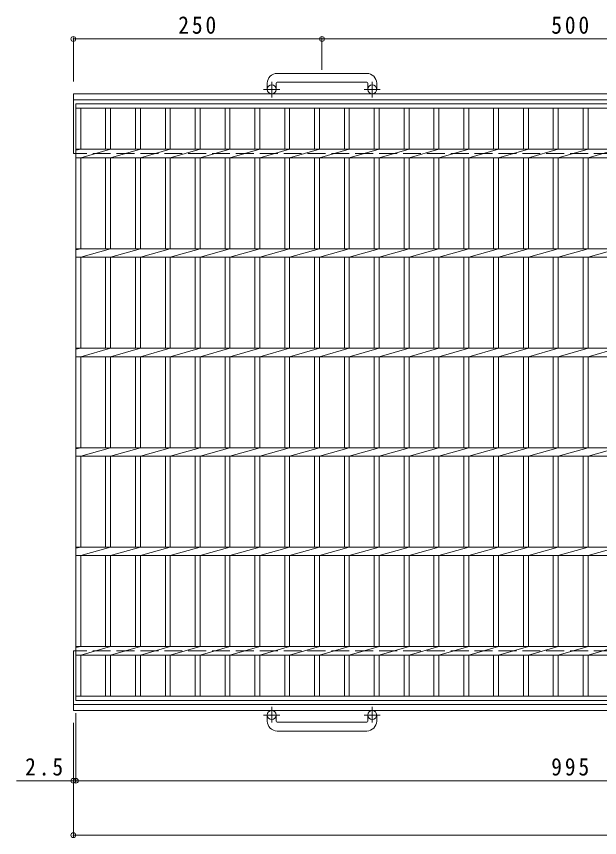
# Model space of a CAD drawing. Units: millimetres, scale not verified. Extents: x -860 to 1052, y -822 to 796.
# Drawn here: x -860 to -274, y -151 to 674 of the extents above; entities that cross this region are included whole.
import ezdxf

# ---------------------------------------------------------------- set-up
doc = ezdxf.new("R2010")
doc.units = ezdxf.units.MM
doc.header["$LTSCALE"] = 6
doc.header["$PDMODE"] = 32
doc.header["$PDSIZE"] = 4.8
doc.linetypes.add('CHAIN1', pattern=[8, 5, -1, 1, -1])
doc.linetypes.add('DASHED3', pattern=[4, 3, -1])
for name, color, linetype, lineweight in [('A-1_ピット', 2, 'Continuous', 9), ('A-2_蓋', 3, 'Continuous', 9), ('A-4_寸法', 7, 'Continuous', 9)]:
    doc.layers.add(name, color=color, linetype=linetype, lineweight=lineweight)
doc.styles.add('ＭＳ ゴシック', font='')
doc.styles.get('ＭＳ ゴシック').set_extended_font_data('MS Gothic')

msp = doc.modelspace()

# ---------------------------------------------------------------- linework, layer by layer
at = {"layer": 'A-1_ピット'}
for p, q in [((-508.069, 617.207), (-598.069, 617.207)), ((-608.069, 607.207), (-608.069, 601.107)), ((-599.069, 607.207), (-599.069, 601.107)), ((-598.069, 608.207), (-508.069, 608.207)), ((-507.069, 607.207), (-507.069, 601.107)), ((-498.069, 607.207), (-498.069, 601.107)), ((296.931, 596.607), (-803.069, 596.607)), ((-803.069, 536.607), (-803.069, 596.607)), ((294.531, 590.607), (-803.069, 590.607)), ((298.75, -17.393), (-803.069, -17.393)), ((-608.069, -33.994), (-608.069, -27.893)), ((-599.069, -33.994), (-599.069, -27.893)), ((-507.069, -33.994), (-507.069, -27.893)), ((-498.069, -33.994), (-498.069, -27.893)), ((-598.069, -34.993), (-508.069, -34.993)), ((-508.069, -43.993), (-598.069, -43.993))]:
    msp.add_line(p, q, dxfattribs=at)
at = {"layer": 'A-1_ピット', "linetype": 'CHAIN1'}
for p, q in [((-603.569, 593), (-603.569, 608.597)), ((-502.569, 593), (-502.569, 608.597)), ((-595.406, 601.107), (-611.813, 601.107)), ((-494.406, 601.107), (-510.813, 601.107)), ((-603.569, -19.786), (-603.569, -35.383)), ((-502.569, -19.786), (-502.569, -35.383)), ((-595.406, -27.893), (-611.813, -27.893)), ((-494.406, -27.893), (-510.813, -27.893))]:
    msp.add_line(p, q, dxfattribs=at)
at = {"layer": 'A-1_ピット', "linetype": 'DASHED3'}
for p, q in [((194.431, 536.607), (-803.069, 536.607)), ((194.431, 36.607), (-803.069, 36.607))]:
    msp.add_line(p, q, dxfattribs=at)
at = {"layer": 'A-1_ピット'}
msp.add_lwpolyline([(296.931, -23.393), (-803.069, -23.393), (-803.069, 36.607)], dxfattribs=at)
for centre in [(-603.569, 601.107), (-502.569, 601.107), (-603.569, -27.893), (-502.569, -27.893)]:
    msp.add_circle(centre, 4.5, dxfattribs=at)
for centre, radius, start, end in [((-598.069, 607.207), 10, 90, 180), ((-508.069, 607.207), 10, 0, 90), ((-598.069, 607.207), 1, 90, 180), ((-508.069, 607.207), 1, 0, 90), ((-598.069, -33.994), 10, 180, 270), ((-598.069, -33.994), 1, 180, 270), ((-508.069, -33.994), 10, 270, 0), ((-508.069, -33.994), 1, 270, 0)]:
    msp.add_arc(centre, radius, start, end, dxfattribs=at)
at = {"layer": 'A-2_蓋'}
for p, q in [((-800.569, 586.607), (194.431, 586.607)), ((-800.569, -13.393), (-800.569, 586.607)), ((-800.569, 582.107), (194.431, 582.107)), ((-795.569, 540.847), (-795.569, 582.107)), ((-770.569, 582.107), (-770.569, 540.847)), ((-765.569, 582.107), (-765.569, 540.847)), ((-740.569, 582.107), (-740.569, 540.847)), ((-735.569, 582.107), (-735.569, 540.847)), ((-710.569, 582.107), (-710.569, 540.847)), ((-705.569, 582.107), (-705.569, 540.847)), ((-680.569, 582.107), (-680.569, 540.847)), ((-675.569, 582.107), (-675.569, 540.847)), ((-650.569, 582.107), (-650.569, 540.847)), ((-645.569, 582.107), (-645.569, 540.847)), ((-620.568, 582.107), (-620.568, 540.847)), ((-615.569, 582.107), (-615.569, 540.847)), ((-590.569, 582.107), (-590.569, 540.847)), ((-585.569, 582.107), (-585.569, 540.847)), ((-560.569, 582.107), (-560.569, 540.847)), ((-555.569, 582.107), (-555.569, 540.847)), ((-530.569, 582.107), (-530.569, 540.847)), ((-525.569, 582.107), (-525.569, 540.847)), ((-500.569, 582.107), (-500.569, 540.847)), ((-495.569, 582.107), (-495.569, 540.847)), ((-470.569, 582.107), (-470.569, 540.847)), ((-465.569, 582.107), (-465.569, 540.847)), ((-440.569, 582.107), (-440.569, 540.847)), ((-435.569, 582.107), (-435.569, 540.847)), ((-410.569, 582.107), (-410.569, 540.847)), ((-405.569, 582.107), (-405.569, 540.847)), ((-380.569, 582.107), (-380.569, 540.847)), ((-375.569, 582.107), (-375.569, 540.847)), ((-350.569, 582.107), (-350.569, 540.847)), ((-345.569, 582.107), (-345.569, 540.847)), ((-320.569, 582.107), (-320.569, 540.847)), ((-315.569, 582.107), (-315.569, 540.847)), ((-290.569, 582.107), (-290.569, 540.847)), ((-285.569, 582.107), (-285.569, 540.847)), ((-800.569, 540.847), (194.431, 540.847)), ((-795.569, 540.847), (-800.569, 539.847)), ((-765.569, 540.847), (-795.569, 532.367)), ((-735.569, 540.847), (-765.569, 532.367)), ((-705.569, 540.847), (-735.569, 532.367)), ((-675.569, 540.847), (-705.569, 532.367)), ((-645.569, 540.847), (-675.569, 532.367)), ((-615.569, 540.847), (-645.569, 532.367)), ((-585.569, 540.847), (-615.569, 532.367)), ((-555.569, 540.847), (-585.569, 532.367)), ((-525.569, 540.847), (-555.569, 532.367)), ((-495.569, 540.847), (-525.569, 532.367)), ((-465.569, 540.847), (-495.569, 532.367)), ((-435.569, 540.847), (-465.569, 532.367)), ((-405.569, 540.847), (-435.569, 532.367)), ((-375.569, 540.847), (-405.569, 532.367)), ((-345.569, 540.847), (-375.569, 532.367)), ((-315.569, 540.847), (-345.569, 532.367)), ((-285.569, 540.847), (-315.569, 532.367)), ((-255.569, 540.847), (-285.569, 532.367)), ((-800.569, 532.367), (194.431, 532.367)), ((-795.569, 440.847), (-795.569, 532.367)), ((-770.569, 532.367), (-770.569, 440.847)), ((-765.569, 532.367), (-765.569, 440.847)), ((-740.569, 532.367), (-740.569, 440.847)), ((-735.569, 532.367), (-735.569, 440.847)), ((-710.569, 532.367), (-710.569, 440.847)), ((-705.569, 532.367), (-705.569, 440.847)), ((-680.569, 532.367), (-680.569, 440.847)), ((-675.569, 532.367), (-675.569, 440.847)), ((-650.569, 532.367), (-650.569, 440.847)), ((-645.569, 532.367), (-645.569, 440.847)), ((-620.568, 532.367), (-620.568, 440.847)), ((-615.569, 532.367), (-615.569, 440.847)), ((-590.569, 532.367), (-590.569, 440.847)), ((-585.569, 532.367), (-585.569, 440.847)), ((-560.569, 532.367), (-560.569, 440.847)), ((-555.569, 532.367), (-555.569, 440.847)), ((-530.569, 532.367), (-530.569, 440.847)), ((-525.569, 532.367), (-525.569, 440.847)), ((-500.569, 532.367), (-500.569, 440.847)), ((-495.569, 532.367), (-495.569, 440.847)), ((-470.569, 532.367), (-470.569, 440.847)), ((-465.569, 532.367), (-465.569, 440.847)), ((-440.569, 532.367), (-440.569, 440.847)), ((-435.569, 532.367), (-435.569, 440.847)), ((-410.569, 532.367), (-410.569, 440.847)), ((-405.569, 532.367), (-405.569, 440.847)), ((-380.569, 532.367), (-380.569, 440.847)), ((-375.569, 532.367), (-375.569, 440.847)), ((-350.569, 532.367), (-350.569, 440.847)), ((-345.569, 532.367), (-345.569, 440.847)), ((-320.569, 532.367), (-320.569, 440.847)), ((-315.569, 532.367), (-315.569, 440.847)), ((-290.569, 532.367), (-290.569, 440.847)), ((-285.569, 532.367), (-285.569, 440.847)), ((-800.569, 440.847), (194.431, 440.847)), ((-795.569, 440.847), (-800.569, 439.847)), ((-765.569, 440.847), (-795.569, 432.367)), ((-735.569, 440.847), (-765.569, 432.367)), ((-705.569, 440.847), (-735.569, 432.367)), ((-675.569, 440.847), (-705.569, 432.367)), ((-645.569, 440.847), (-675.569, 432.367)), ((-615.569, 440.847), (-645.569, 432.367)), ((-585.569, 440.847), (-615.569, 432.367)), ((-555.569, 440.847), (-585.569, 432.367)), ((-525.569, 440.847), (-555.569, 432.367)), ((-495.569, 440.847), (-525.569, 432.367)), ((-465.569, 440.847), (-495.569, 432.367)), ((-435.569, 440.847), (-465.569, 432.367)), ((-405.569, 440.847), (-435.569, 432.367)), ((-375.569, 440.847), (-405.569, 432.367)), ((-345.569, 440.847), (-375.569, 432.367)), ((-315.569, 440.847), (-345.569, 432.367)), ((-285.569, 440.847), (-315.569, 432.367)), ((-255.569, 440.847), (-285.569, 432.367)), ((-800.569, 432.367), (194.431, 432.367)), ((-795.569, 340.847), (-795.569, 432.367)), ((-770.569, 432.367), (-770.569, 340.847)), ((-765.569, 432.367), (-765.569, 340.847)), ((-740.569, 432.367), (-740.569, 340.847)), ((-735.569, 432.367), (-735.569, 340.847)), ((-710.569, 432.367), (-710.569, 340.847)), ((-705.569, 432.367), (-705.569, 340.847)), ((-680.569, 432.367), (-680.569, 340.847)), ((-675.569, 432.367), (-675.569, 340.847)), ((-650.569, 432.367), (-650.569, 340.847)), ((-645.569, 432.367), (-645.569, 340.847)), ((-620.568, 432.367), (-620.568, 340.847)), ((-615.569, 432.367), (-615.569, 340.847)), ((-590.569, 432.367), (-590.569, 340.847)), ((-585.569, 432.367), (-585.569, 340.847)), ((-560.569, 432.367), (-560.569, 340.847)), ((-555.569, 432.367), (-555.569, 340.847)), ((-530.569, 432.367), (-530.569, 340.847)), ((-525.569, 432.367), (-525.569, 340.847)), ((-500.569, 432.367), (-500.569, 340.847)), ((-495.569, 432.367), (-495.569, 340.847)), ((-470.569, 432.367), (-470.569, 340.847)), ((-465.569, 432.367), (-465.569, 340.847)), ((-440.569, 432.367), (-440.569, 340.847)), ((-435.569, 432.367), (-435.569, 340.847)), ((-410.569, 432.367), (-410.569, 340.847)), ((-405.569, 432.367), (-405.569, 340.847)), ((-380.569, 432.367), (-380.569, 340.847)), ((-375.569, 432.367), (-375.569, 340.847)), ((-350.569, 432.367), (-350.569, 340.847)), ((-345.569, 432.367), (-345.569, 340.847)), ((-320.569, 432.367), (-320.569, 340.847)), ((-315.569, 432.367), (-315.569, 340.847)), ((-290.569, 432.367), (-290.569, 340.847)), ((-285.569, 432.367), (-285.569, 340.847)), ((-800.569, 340.847), (194.431, 340.847)), ((-795.569, 340.847), (-800.569, 339.847)), ((-765.569, 340.847), (-795.569, 332.367)), ((-735.569, 340.847), (-765.569, 332.367)), ((-705.569, 340.847), (-735.569, 332.367)), ((-675.569, 340.847), (-705.569, 332.367)), ((-645.569, 340.847), (-675.569, 332.367)), ((-615.569, 340.847), (-645.569, 332.367)), ((-585.569, 340.847), (-615.569, 332.367)), ((-555.569, 340.847), (-585.569, 332.367)), ((-525.569, 340.847), (-555.569, 332.367)), ((-495.569, 340.847), (-525.569, 332.367)), ((-465.569, 340.847), (-495.569, 332.367)), ((-435.569, 340.847), (-465.569, 332.367)), ((-405.569, 340.847), (-435.569, 332.367)), ((-375.569, 340.847), (-405.569, 332.367)), ((-345.569, 340.847), (-375.569, 332.367)), ((-315.569, 340.847), (-345.569, 332.367)), ((-285.569, 340.847), (-315.569, 332.367)), ((-255.569, 340.847), (-285.569, 332.367)), ((-800.569, 332.367), (194.431, 332.367)), ((-795.569, 240.847), (-795.569, 332.367)), ((-770.569, 332.367), (-770.569, 240.847)), ((-765.569, 332.367), (-765.569, 240.847)), ((-740.569, 332.367), (-740.569, 240.847)), ((-735.569, 332.367), (-735.569, 240.847)), ((-710.569, 332.367), (-710.569, 240.847)), ((-705.569, 332.367), (-705.569, 240.847)), ((-680.569, 332.367), (-680.569, 240.847)), ((-675.569, 332.367), (-675.569, 240.847)), ((-650.569, 332.367), (-650.569, 240.847)), ((-645.569, 332.367), (-645.569, 240.847)), ((-620.568, 332.367), (-620.568, 240.847)), ((-615.569, 332.367), (-615.569, 240.847)), ((-590.569, 332.367), (-590.569, 240.847)), ((-585.569, 332.367), (-585.569, 240.847)), ((-560.569, 332.367), (-560.569, 240.847)), ((-555.569, 332.367), (-555.569, 240.847)), ((-530.569, 332.367), (-530.569, 240.847)), ((-525.569, 332.367), (-525.569, 240.847)), ((-500.569, 332.367), (-500.569, 240.847)), ((-495.569, 332.367), (-495.569, 240.847)), ((-470.569, 332.367), (-470.569, 240.847)), ((-465.569, 332.367), (-465.569, 240.847)), ((-440.569, 332.367), (-440.569, 240.847)), ((-435.569, 332.367), (-435.569, 240.847)), ((-410.569, 332.367), (-410.569, 240.847)), ((-405.569, 332.367), (-405.569, 240.847)), ((-380.569, 332.367), (-380.569, 240.847)), ((-375.569, 332.367), (-375.569, 240.847)), ((-350.569, 332.367), (-350.569, 240.847)), ((-345.569, 332.367), (-345.569, 240.847)), ((-320.569, 332.367), (-320.569, 240.847)), ((-315.569, 332.367), (-315.569, 240.847)), ((-290.569, 332.367), (-290.569, 240.847)), ((-285.569, 332.367), (-285.569, 240.847)), ((-800.569, 240.847), (194.431, 240.847)), ((-795.569, 240.847), (-800.569, 239.847)), ((-765.569, 240.847), (-795.569, 232.367)), ((-735.569, 240.847), (-765.569, 232.367)), ((-705.569, 240.847), (-735.569, 232.367)), ((-675.569, 240.847), (-705.569, 232.367)), ((-645.569, 240.847), (-675.569, 232.367)), ((-615.569, 240.847), (-645.569, 232.367)), ((-585.569, 240.847), (-615.569, 232.367)), ((-555.569, 240.847), (-585.569, 232.367)), ((-525.569, 240.847), (-555.569, 232.367)), ((-495.569, 240.847), (-525.569, 232.367)), ((-465.569, 240.847), (-495.569, 232.367)), ((-435.569, 240.847), (-465.569, 232.367)), ((-405.569, 240.847), (-435.569, 232.367)), ((-375.569, 240.847), (-405.569, 232.367)), ((-345.569, 240.847), (-375.569, 232.367)), ((-315.569, 240.847), (-345.569, 232.367)), ((-285.569, 240.847), (-315.569, 232.367)), ((-255.569, 240.847), (-285.569, 232.367)), ((-800.569, 232.367), (194.431, 232.367)), ((-795.569, 140.847), (-795.569, 232.367)), ((-770.569, 232.367), (-770.569, 140.847)), ((-765.569, 232.367), (-765.569, 140.847)), ((-740.569, 232.367), (-740.569, 140.847)), ((-735.569, 232.367), (-735.569, 140.847)), ((-710.569, 232.367), (-710.569, 140.847)), ((-705.569, 232.367), (-705.569, 140.847)), ((-680.569, 232.367), (-680.569, 140.847)), ((-675.569, 232.367), (-675.569, 140.847)), ((-650.569, 232.367), (-650.569, 140.847)), ((-645.569, 232.367), (-645.569, 140.847)), ((-620.568, 232.367), (-620.568, 140.847)), ((-615.569, 232.367), (-615.569, 140.847)), ((-590.569, 232.367), (-590.569, 140.847)), ((-585.569, 232.367), (-585.569, 140.847)), ((-560.569, 232.367), (-560.569, 140.847)), ((-555.569, 232.367), (-555.569, 140.847)), ((-530.569, 232.367), (-530.569, 140.847)), ((-525.569, 232.367), (-525.569, 140.847)), ((-500.569, 232.367), (-500.569, 140.847)), ((-495.569, 232.367), (-495.569, 140.847)), ((-470.569, 232.367), (-470.569, 140.847)), ((-465.569, 232.367), (-465.569, 140.847)), ((-440.569, 232.367), (-440.569, 140.847)), ((-435.569, 232.367), (-435.569, 140.847)), ((-410.569, 232.367), (-410.569, 140.847)), ((-405.569, 232.367), (-405.569, 140.847)), ((-380.569, 232.367), (-380.569, 140.847)), ((-375.569, 232.367), (-375.569, 140.847)), ((-350.569, 232.367), (-350.569, 140.847)), ((-345.569, 232.367), (-345.569, 140.847)), ((-320.569, 232.367), (-320.569, 140.847)), ((-315.569, 232.367), (-315.569, 140.847)), ((-290.569, 232.367), (-290.569, 140.847)), ((-285.569, 232.367), (-285.569, 140.847)), ((-800.569, 140.847), (194.431, 140.847)), ((-795.569, 140.847), (-800.569, 139.847)), ((-765.569, 140.847), (-795.569, 132.367)), ((-735.569, 140.847), (-765.569, 132.367)), ((-705.569, 140.847), (-735.569, 132.367)), ((-675.569, 140.847), (-705.569, 132.367)), ((-645.569, 140.847), (-675.569, 132.367)), ((-615.569, 140.847), (-645.569, 132.367)), ((-585.569, 140.847), (-615.569, 132.367)), ((-555.569, 140.847), (-585.569, 132.367)), ((-525.569, 140.847), (-555.569, 132.367)), ((-495.569, 140.847), (-525.569, 132.367)), ((-465.569, 140.847), (-495.569, 132.367)), ((-435.569, 140.847), (-465.569, 132.367)), ((-405.569, 140.847), (-435.569, 132.367)), ((-375.569, 140.847), (-405.569, 132.367)), ((-345.569, 140.847), (-375.569, 132.367)), ((-315.569, 140.847), (-345.569, 132.367)), ((-285.569, 140.847), (-315.569, 132.367)), ((-255.569, 140.847), (-285.569, 132.367)), ((-800.569, 132.367), (194.431, 132.367)), ((-795.569, 40.847), (-795.569, 132.367)), ((-770.569, 132.367), (-770.569, 40.847)), ((-765.569, 132.367), (-765.569, 40.847)), ((-740.569, 132.367), (-740.569, 40.847)), ((-735.569, 132.367), (-735.569, 40.847)), ((-710.569, 132.367), (-710.569, 40.847)), ((-705.569, 132.367), (-705.569, 40.847)), ((-680.569, 132.367), (-680.569, 40.847)), ((-675.569, 132.367), (-675.569, 40.847)), ((-650.569, 132.367), (-650.569, 40.847)), ((-645.569, 132.367), (-645.569, 40.847)), ((-620.568, 132.367), (-620.568, 40.847)), ((-615.569, 132.367), (-615.569, 40.847)), ((-590.569, 132.367), (-590.569, 40.847)), ((-585.569, 132.367), (-585.569, 40.847)), ((-560.569, 132.367), (-560.569, 40.847)), ((-555.569, 132.367), (-555.569, 40.847)), ((-530.569, 132.367), (-530.569, 40.847)), ((-525.569, 132.367), (-525.569, 40.847)), ((-500.569, 132.367), (-500.569, 40.847)), ((-495.569, 132.367), (-495.569, 40.847)), ((-470.569, 132.367), (-470.569, 40.847)), ((-465.569, 132.367), (-465.569, 40.847)), ((-440.569, 132.367), (-440.569, 40.847)), ((-435.569, 132.367), (-435.569, 40.847)), ((-410.569, 132.367), (-410.569, 40.847)), ((-405.569, 132.367), (-405.569, 40.847)), ((-380.569, 132.367), (-380.569, 40.847)), ((-375.569, 132.367), (-375.569, 40.847)), ((-350.569, 132.367), (-350.569, 40.847)), ((-345.569, 132.367), (-345.569, 40.847)), ((-320.569, 132.367), (-320.569, 40.847)), ((-315.569, 132.367), (-315.569, 40.847)), ((-290.569, 132.367), (-290.569, 40.847)), ((-285.569, 132.367), (-285.569, 40.847)), ((-800.569, 40.847), (194.431, 40.847)), ((-795.569, 40.847), (-800.569, 39.847)), ((-765.569, 40.847), (-795.569, 32.367)), ((-735.569, 40.847), (-765.569, 32.367)), ((-705.569, 40.847), (-735.569, 32.367)), ((-675.569, 40.847), (-705.569, 32.367)), ((-645.569, 40.847), (-675.569, 32.367)), ((-615.569, 40.847), (-645.569, 32.367)), ((-585.569, 40.847), (-615.569, 32.367)), ((-555.569, 40.847), (-585.569, 32.367)), ((-525.569, 40.847), (-555.569, 32.367)), ((-495.569, 40.847), (-525.569, 32.367)), ((-465.569, 40.847), (-495.569, 32.367)), ((-435.569, 40.847), (-465.569, 32.367)), ((-405.569, 40.847), (-435.569, 32.367)), ((-375.569, 40.847), (-405.569, 32.367)), ((-345.569, 40.847), (-375.569, 32.367)), ((-315.569, 40.847), (-345.569, 32.367)), ((-285.569, 40.847), (-315.569, 32.367)), ((-255.569, 40.847), (-285.569, 32.367)), ((-800.569, 32.367), (194.431, 32.367)), ((-795.569, -8.893), (-795.569, 32.367)), ((-770.569, 32.367), (-770.569, -8.893)), ((-765.569, 32.367), (-765.569, -8.893)), ((-740.569, 32.367), (-740.569, -8.893)), ((-735.569, 32.367), (-735.569, -8.893)), ((-710.569, 32.367), (-710.569, -8.893)), ((-705.569, 32.367), (-705.569, -8.893)), ((-680.569, 32.367), (-680.569, -8.893)), ((-675.569, 32.367), (-675.569, -8.893)), ((-650.569, 32.367), (-650.569, -8.893)), ((-645.569, 32.367), (-645.569, -8.893)), ((-620.568, 32.367), (-620.568, -8.893)), ((-615.569, 32.367), (-615.569, -8.893)), ((-590.569, 32.367), (-590.569, -8.893)), ((-585.569, 32.367), (-585.569, -8.893)), ((-560.569, 32.367), (-560.569, -8.893)), ((-555.569, 32.367), (-555.569, -8.893)), ((-530.569, 32.367), (-530.569, -8.893)), ((-525.569, 32.367), (-525.569, -8.893)), ((-500.569, 32.367), (-500.569, -8.893)), ((-495.569, 32.367), (-495.569, -8.893)), ((-470.569, 32.367), (-470.569, -8.893)), ((-465.569, 32.367), (-465.569, -8.893)), ((-440.569, 32.367), (-440.569, -8.893)), ((-435.569, 32.367), (-435.569, -8.893)), ((-410.569, 32.367), (-410.569, -8.893)), ((-405.569, 32.367), (-405.569, -8.893)), ((-380.569, 32.367), (-380.569, -8.893)), ((-375.569, 32.367), (-375.569, -8.893)), ((-350.569, 32.367), (-350.569, -8.893)), ((-345.569, 32.367), (-345.569, -8.893)), ((-320.569, 32.367), (-320.569, -8.893)), ((-315.569, 32.367), (-315.569, -8.893)), ((-290.569, 32.367), (-290.569, -8.893)), ((-285.569, 32.367), (-285.569, -8.893)), ((194.431, -8.893), (-800.569, -8.893)), ((194.431, -13.393), (-800.569, -13.393))]:
    msp.add_line(p, q, dxfattribs=at)
at = {"layer": 'A-4_寸法'}
for p, q in [((-803.069, 609.107), (-803.069, 653.26)), ((-553.069, 620.707), (-553.069, 653.26)), ((-803.069, 651.76), (296.931, 651.76)), ((-800.569, -25.893), (-800.569, -95.493)), ((-803.069, -35.893), (-803.069, -150.225)), ((-860.294, -93.993), (231.499, -93.993)), ((-803.069, -148.725), (296.931, -148.725))]:
    msp.add_line(p, q, dxfattribs=at)
for p in [(-803.069, 651.76), (-553.069, 651.76), (-803.069, -93.993), (-800.569, -93.993), (-803.069, -148.725)]:
    msp.add_point(p, dxfattribs=at)

# ---------------------------------------------------------------- texts
at = {"layer": 'A-4_寸法', "color": 2, "char_height": 17.6, "attachment_point": 7, "style": 'ＭＳ ゴシック'}
for s, insert in [('\\T1.27;\\W0.9;250', (-697.569, 656.76)), ('\\T1.27;\\W0.9;500', (-322.569, 656.76)), ('\\T1.27;\\W0.9;2.5', (-851.525, -88.993)), ('\\T1.27;\\W0.9;995', (-322.569, -88.993))]:
    msp.add_mtext(s, dxfattribs=dict(at, insert=insert))

doc.saveas('drawing.dxf')
